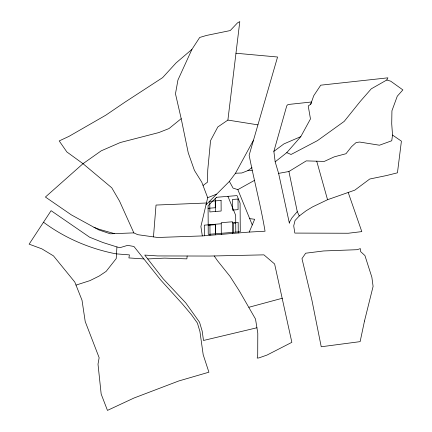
<?xml version="1.0" encoding="UTF-8"?>
<svg xmlns="http://www.w3.org/2000/svg" width="432" height="432" viewBox="0 0 432 432"><rect width="100%" height="100%" fill="white"/><g stroke="black" fill="none" stroke-linecap="round" stroke-linejoin="round"><path stroke-width="0.65" d="M116.926 246.942L119.934 247.687L127.613 245.36L133.925 246.472L160.72 280.033L182.515 304.085L191.446 314.712L197.402 323.05L199.935 331.528L203.186 354.688L208.91 372.2L178.735 380.986L133.952 398.039L107.46 410.4L101.169 394.065L98.005 364.165L99.149 357.718L85.212 321.548L82.01 300.213L74.801 282.064L53.487 255.89L41.85 248.843L29.122 244.161L51.089 210.676L89.689 237.244L103 242.552L116.926 246.942L116.219 258.584L106.137 271.382L99.122 276.075L89.937 280.633L76.01 285.104M153.468 236.893L156.028 205.06L206.431 203.002M214.191 255.96L217.463 260.69L230.045 276.41L239.339 290.93L255.512 319.043L257.791 333.142L257.715 354.58L257.202 358.09L258.914 357.912L267.041 355.05L291.859 342.333L274.622 263.979L263.92 254.858L209.677 256.057L187.159 256.003L186.872 258.865L164.538 258.125L147.733 258.941M203.11 185.431L207.517 182.147L207.754 169.981L210.562 140.605L217.804 126.981L227.896 120.08L239.792 21.6L237.503 22.88L230.224 30.569L206.561 35.429L199.703 37.46L191.932 49.356L177.935 80.028L175.478 93.798L181.197 118.665L188.255 152.874L194.432 170.424L201.749 182.131L207.684 197.705L200.896 226.492L202.316 235.926L249.242 232.07L265.054 231.217C260.739 205.659 254.102 180.592 249.14 155.223L277.565 57.008L235.969 53.244M286.789 152.631L291.055 154.483L317.488 140.611L344.212 121.387L360.229 101.45L371.266 88.835L386.797 79.996L390.749 81.205L402.878 89.899L397.278 96.206L391.932 110.786L391.721 123.844L392.531 135.049L391.748 140.756L379.469 145.217L359.608 142.042L356.119 142.538L351.508 146.713L345.983 153.727L334.249 156.848L324.297 161.417L306.266 160.882L288.916 171.504L278.618 173.383L275.173 161.833L273.866 151.373L286.772 105.743L287.998 104.512L311.521 101.995L310.738 104.209L308.227 105.975L310.468 118.93L300.796 136.631L286.789 152.631L275.173 161.833M310.738 104.209L313.756 95.683L320.744 85.18L387.898 77.83L386.797 79.996M249.242 232.07L254.664 219.294L249.674 218.603M206.01 204.806L229.381 181.402L235.494 173.237L253.503 140.146M288.916 171.504L297.27 211.631L291.994 217.825L289.516 222.107L289.37 223.204L278.618 173.383M392.531 135.049L401.409 141.167L397.451 172.811L386.505 175.554L369.733 179.021L354.818 190.145L327.548 199.714L312.579 206.89L306.126 210.773L299.273 215.951L295.034 220.52L293.717 225.844L294.829 233.086L348.278 233.242L361.805 231.606L348.17 192.38M191.932 49.356L176.04 62.953L162.61 77.641L124.848 102.233L105.813 115.182L69.001 136.355L59.206 140.929L66.863 151.951L83.009 163.685L111.775 187.807L119.534 201.118L133.839 232.88L137.749 234.684L157.702 237.487L202.316 235.926M181.197 118.665L168.998 128.569L158.765 132.586L120.323 142.511L101.234 150.822L83.009 163.685L45.409 197.041L71.366 214.893L98.696 229.873L110.236 233.798L133.839 232.88M273.866 151.373L283.927 143.905L300.796 136.631M235.494 173.237L241.807 172.984L247.865 170.613L251.996 167.627M229.381 181.402L233.059 188.098L237.848 189.632L254.345 180.452M216.707 194.098L207.684 197.705M248.918 307.265L282.312 298.247M256.921 327.775L203.499 340.47L202.171 331.058L199.525 322.196L185.749 302.891L163.22 278.861L144.731 255.08L157.615 255.938L187.159 256.003M208.084 208.31L215.293 207.722L215.233 198.547M221.233 223.76L204.298 225.153L204.368 235.759M232.519 222.831L238.167 222.367L238.237 232.978M208.192 225.288L215.401 224.694L215.46 233.788M235.732 223.025L233.464 223.209L233.523 232.303M247.865 170.613L252.137 170.624M143.872 258.935L128.887 257.931L129.422 254.891L116.505 253.881L113.092 253.265A194.929 176.375 -27.1 0 1 81.751 243.691A194.562 176.045 -27.1 0 1 44.383 222.874L43.524 222.205M227.896 120.08L257.926 124.864M114.442 233.631L99.193 229.284L94.003 227.302M297.27 211.631L299.273 215.951M237.848 189.632L252.266 224.948M227.929 196.344L235.683 215.33L235.791 232.119M316.732 161.195L327.548 199.714M232.589 233.442L232.513 221.773L221.227 222.696L221.303 234.371M215.433 200.885L215.503 211.491M215.59 224.224L215.654 234.83M209.941 224.689L210.011 235.294M364.489 321.041L360.131 341.636L321.23 346.766L311.98 300.51L301.973 258.628L305.672 253.211L323.638 250.954L357.286 249.691L360.331 248.589L360.617 251.602L364.927 255.56L371.866 277.241L373.097 286.4L364.489 321.041M216.497 197.284L208.067 205.724L208.251 234.376L240.273 231.746L240.089 203.094L237.028 195.599L216.497 197.284M221.081 200.421L209.79 201.344L209.86 211.955L221.146 211.027L221.081 200.421M238.016 199.028L232.367 199.492L232.438 210.103L238.081 209.639L238.016 199.028"/></g></svg>
